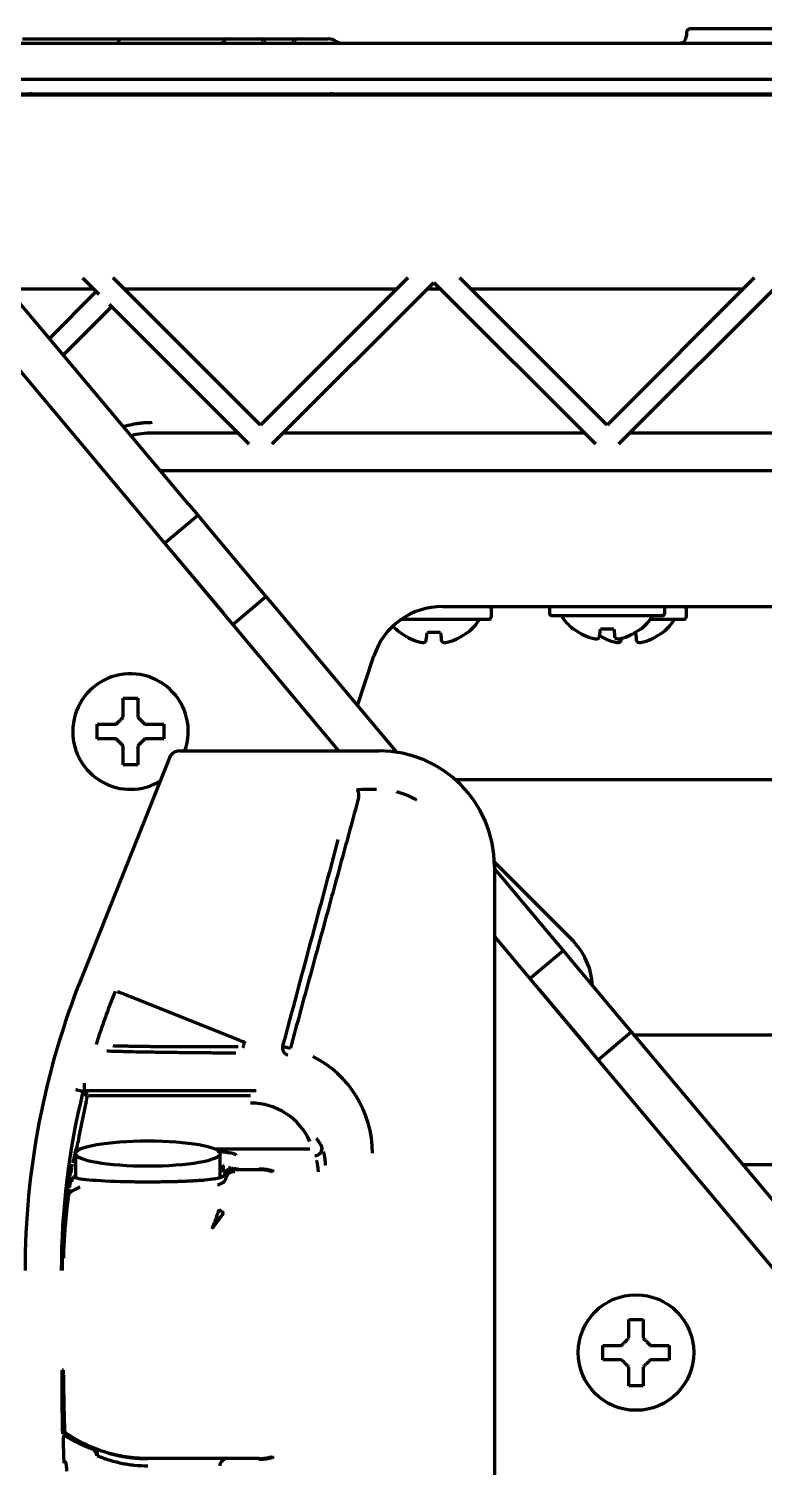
# Model space of a CAD drawing. Header units: inches. Extents: x -2983 to 7024, y 422 to 5529.
# Drawn here: x 2783.7 to 2834.7, y 5354.9 to 5454.5 of the extents above; entities that cross this region are included whole.
import ezdxf

# ---------------------------------------------------------------- set-up
doc = ezdxf.new("R2010")
doc.units = ezdxf.units.IN

msp = doc.modelspace()

# ---------------------------------------------------------------- linework, layer by layer
at = {"linetype": 'Continuous', "lineweight": 70}
for p, q in [((2829.284, 5454.239), (2829.284, 5453.989)), ((2844.034, 5454.489), (2829.534, 5454.489)), ((2752.034, 5453.489), (2871.534, 5453.489)), ((2783.309, 5453.789), (2790.061, 5453.789)), ((2790.061, 5453.789), (2793.752, 5453.789)), ((2793.752, 5453.789), (2794.944, 5453.789)), ((2794.944, 5453.789), (2797.483, 5453.789)), ((2797.483, 5453.789), (2799.767, 5453.789)), ((2799.767, 5453.789), (2802.342, 5453.789)), ((2802.342, 5453.789), (2804.481, 5453.789)), ((2774.247, 5450.989), (2894.784, 5450.989)), ((2775.57, 5449.989), (2894.784, 5449.989)), ((2775.6, 5449.914), (2891.709, 5449.914)), ((2811.784, 5449.914), (2811.784, 5449.989)), ((2794.795, 5421.572), (2780.011, 5439.191)), ((2805.213, 5404.488), (2776.443, 5438.775)), ((2787.471, 5437.242), (2788.593, 5436.12)), ((2799.784, 5427.05), (2789.592, 5437.242)), ((2809.976, 5437.242), (2799.784, 5427.05)), ((2823.784, 5427.05), (2813.592, 5437.242)), ((2833.976, 5437.242), (2823.784, 5427.05)), ((2782.275, 5436.492), (2788.221, 5436.492)), ((2788.416, 5436.297), (2785.166, 5433.047)), ((2790.342, 5436.492), (2809.226, 5436.492)), ((2800.595, 5425.739), (2811.784, 5436.928)), ((2811.347, 5436.492), (2812.221, 5436.492)), ((2811.784, 5436.928), (2822.973, 5425.739)), ((2814.342, 5436.492), (2833.226, 5436.492)), ((2824.595, 5425.739), (2835.784, 5436.928)), ((2786.134, 5431.894), (2789.476, 5435.236)), ((2789.3, 5435.413), (2798.973, 5425.739)), ((2798.223, 5426.489), (2792.284, 5426.489)), ((2822.223, 5426.489), (2801.345, 5426.489)), ((2846.223, 5426.489), (2825.345, 5426.489)), ((2873.679, 5423.884), (2792.888, 5423.884)), ((2794.795, 5421.572), (2795.437, 5420.806)), ((2793.139, 5418.878), (2795.437, 5420.806)), ((2795.437, 5420.806), (2796.08, 5420.04)), ((2796.08, 5420.04), (2799.518, 5415.943)), ((2793.782, 5418.112), (2797.22, 5414.014)), ((2799.518, 5415.943), (2800.161, 5415.177)), ((2797.863, 5413.248), (2800.161, 5415.177)), ((2800.161, 5415.177), (2800.804, 5414.411)), ((2800.804, 5414.411), (2809.206, 5404.397)), ((2812.385, 5414.489), (2860.184, 5414.489)), ((2819.784, 5414.489), (2819.784, 5414.089)), ((2827.784, 5414.089), (2827.784, 5414.489)), ((2811.784, 5413.589), (2809.523, 5413.589)), ((2815.634, 5413.589), (2811.784, 5413.589)), ((2815.784, 5413.839), (2815.784, 5414.239)), ((2823.784, 5413.839), (2819.934, 5413.839)), ((2827.634, 5413.839), (2823.784, 5413.839)), ((2829.134, 5413.589), (2826.772, 5413.589)), ((2829.284, 5413.839), (2829.284, 5414.239)), ((2809.411, 5412.698), (2809.458, 5412.697)), ((2814.11, 5412.697), (2814.157, 5412.698)), ((2821.411, 5412.948), (2821.458, 5412.947)), ((2826.11, 5412.947), (2826.157, 5412.948)), ((2827.61, 5412.697), (2827.657, 5412.698)), ((2806.492, 5407.632), (2807.643, 5411.074)), ((2788.484, 5405.829), (2788.484, 5406.329)), ((2793.084, 5406.329), (2793.084, 5405.829)), ((2788.484, 5405.329), (2788.484, 5405.829)), ((2793.084, 5405.829), (2793.084, 5405.329)), ((2794.184, 5404.489), (2807.995, 5404.489)), ((2793.488, 5404.017), (2787.382, 5388.753)), ((2867.803, 5402.489), (2813.286, 5402.489)), ((2821.32, 5391.454), (2815.978, 5396.795)), ((2815.984, 5396.5), (2815.984, 5324.489)), ((2815.984, 5396.32), (2820.087, 5391.429)), ((2835.582, 5368.296), (2815.983, 5391.653)), ((2820.087, 5391.429), (2820.73, 5390.663)), ((2818.432, 5388.735), (2820.73, 5390.663)), ((2820.73, 5390.663), (2821.373, 5389.897)), ((2821.373, 5389.897), (2824.811, 5385.8)), ((2798.363, 5384.429), (2790.806, 5387.452)), ((2819.075, 5387.969), (2822.513, 5383.872)), ((2824.811, 5385.8), (2825.453, 5385.034)), ((2823.155, 5383.106), (2825.453, 5385.034)), ((2825.453, 5385.034), (2826.096, 5384.268)), ((2825.617, 5384.839), (2852.029, 5384.839)), ((2826.096, 5384.268), (2840.88, 5366.649)), ((2787.585, 5380.981), (2799.476, 5380.981)), ((2799.101, 5380.605), (2787.884, 5380.605)), ((2787.797, 5380.105), (2787.699, 5380.128)), ((2787.254, 5377.437), (2787.156, 5377.454)), ((2786.984, 5376.607), (2786.984, 5374.942)), ((2787.179, 5376.938), (2787.349, 5376.938)), ((2796.62, 5376.938), (2803.211, 5376.938)), ((2796.984, 5374.942), (2796.984, 5376.607)), ((2797.782, 5375.489), (2797.831, 5375.489)), ((2799.665, 5375.489), (2797.882, 5375.489)), ((2799.665, 5375.533), (2799.665, 5375.489)), ((2833.175, 5375.839), (2843.541, 5375.839)), ((2786.498, 5374.505), (2786.597, 5374.412)), ((2786.712, 5374.744), (2786.87, 5374.997)), ((2786.89, 5375.029), (2786.984, 5375.083)), ((2797.079, 5375.017), (2797.071, 5375.028)), ((2823.484, 5362.829), (2823.484, 5363.329)), ((2823.484, 5362.329), (2823.484, 5362.829)), ((2828.084, 5363.329), (2828.084, 5362.829)), ((2828.084, 5362.829), (2828.084, 5362.329)), ((2786.152, 5361.618), (2786.052, 5361.618)), ((2786.278, 5357.277), (2786.263, 5357.287)), ((2786.288, 5357.27), (2786.278, 5357.277)), ((2799.665, 5355.489), (2791.984, 5355.489)), ((2791.984, 5355.489), (2791.984, 5355.489))]:
    msp.add_line(p, q, dxfattribs=at)
msp.add_circle((2825.784, 5362.829), 4, dxfattribs=at)
for centre, radius, start, end in [((2829.534, 5454.239), 0.25, 90, 180), ((2797.025, 5453.739), 0.25, 270, 336.42182), ((2797.483, 5453.539), 0.25, 90, 156.42182), ((2799.767, 5453.539), 0.25, 23.57818, 90), ((2800.225, 5453.739), 0.25, 203.57818, 270), ((2801.884, 5453.739), 0.25, 270, 336.42182), ((2802.342, 5453.539), 0.25, 90, 156.42182), ((2828.784, 5453.989), 0.5, 270, 0), ((2783.796, 5447.989), 2, 73.61046, 90), ((2804.772, 5447.989), 2, 90, 106.38954), ((2792.284, 5420.489), 6, 90, 104.11734), ((2812.385, 5409.489), 5, 90, 161.51588), ((2815.501, 5414.239), 0.283, 0, 61.92751), ((2829.001, 5414.239), 0.283, 0, 61.92751), ((2811.784, 5415.589), 3.74, 309.37906, 327.67589), ((2815.501, 5413.839), 0.283, 298.07249, 0), ((2820.067, 5414.089), 0.283, 180, 241.92751), ((2823.784, 5415.839), 3.74, 212.32411, 230.6111), ((2823.784, 5415.839), 3.74, 309.37906, 327.67589), ((2827.501, 5414.089), 0.283, 298.07249, 0), ((2825.284, 5415.589), 3.74, 309.37906, 327.67589), ((2829.001, 5413.839), 0.283, 298.07249, 0), ((2811.784, 5415.589), 3.74, 221.019, 230.6111), ((2790.784, 5405.829), 4, 340.425, 180), ((2790.784, 5405.829), 4, 180, 300.9375), ((2817.784, 5387.918), 5, 3.54164, 45), ((2837.984, 5368.512), 54.5, 158.19859, 180), ((2837.984, 5368.512), 51.991, 158.19859, 162.49778), ((2800.038, 5376.636), 7.499, 359.99723, 63.35805), ((2837.984, 5368.512), 51.991, 166.20351, 180), ((2837.984, 5368.512), 51.609, 166.99303, 170.02214), ((2799.101, 5375.607), 4.498, 24.00591, 90.00913), ((2791.984, 5365.489), 10, 122.76123, 122.92418), ((2837.984, 5368.512), 51.932, 179.04991, 180)]:
    msp.add_arc(centre, radius, start, end, dxfattribs=at)
for centre, major_axis, ratio, start_param, end_param in [((2789.886, 5453.739), (0, -0.25), 0.380989, 0, 1.159279), ((2790.061, 5453.539), (0, -0.25), 0.380989, 3.141593, 4.300872), ((2804.481, 5453.539), (0.544, 0), 0.459854, 0.411517, 1.570796), ((2805.478, 5453.739), (0.544, 0), 0.459854, 3.553109, 4.712389), ((2811.779, 5415.61), (3.624, 0.873), 0.997235, 3.804658, 4.177379), ((2811.487, 5415.61), (0.269, 3.718), 0.017407, 3.440796, 3.813517), ((2812.081, 5415.61), (0.269, -3.718), 0.017407, 5.611261, 5.983982), ((2811.789, 5415.61), (3.624, -0.873), 0.997235, 5.247399, 5.62012), ((2823.779, 5415.86), (3.624, 0.873), 0.997235, 3.804658, 4.177379), ((2823.526, 5415.897), (0.806, 3.6), 0.902278, 3.129444, 3.24631), ((2823.23, 5415.897), (0.383, 3.669), 0.420739, 3.280106, 3.396972), ((2823.487, 5415.86), (0.269, 3.718), 0.017407, 3.440796, 3.813517), ((2825.279, 5415.61), (3.624, 0.873), 0.997235, 3.907191, 4.177379), ((2824.081, 5415.86), (0.269, -3.718), 0.017407, 5.611261, 5.983982), ((2824.338, 5415.897), (0.383, -3.669), 0.420739, 6.027806, 6.144672), ((2824.043, 5415.897), (0.806, -3.6), 0.902278, 6.178468, 6.295334), ((2824.987, 5415.61), (0.269, 3.718), 0.017407, 3.440796, 3.604519), ((2823.789, 5415.86), (3.624, -0.873), 0.997235, 5.247399, 5.62012), ((2825.581, 5415.61), (0.269, -3.718), 0.017407, 5.611261, 5.983982), ((2825.289, 5415.61), (3.624, -0.873), 0.997235, 5.247399, 5.62012), ((2811.526, 5415.647), (0.806, 3.6), 0.902278, 3.129444, 3.24631), ((2811.23, 5415.647), (0.383, 3.669), 0.420739, 3.280106, 3.396972), ((2812.338, 5415.647), (0.383, -3.669), 0.420739, 6.027806, 6.144672), ((2812.043, 5415.647), (0.806, -3.6), 0.902278, 6.178468, 6.295334), ((2825.026, 5415.647), (0.806, 3.6), 0.902278, 3.129444, 3.24631), ((2824.73, 5415.647), (0.383, 3.669), 0.420739, 3.280106, 3.396972), ((2825.838, 5415.647), (0.383, -3.669), 0.420739, 6.027806, 6.144672), ((2825.543, 5415.647), (0.806, -3.6), 0.902278, 6.178468, 6.295334), ((2794.184, 5403.738), (0.031, 0.75), 0.998627, 0.041201, 1.231116), ((2807.973, 5396.478), (5.672, 5.672), 0.997265, 5.499157, 7.067214), ((2815.009, 5366.173), (264.803, 988.257), 0.017452, 1.542914, 1.557376), ((2790.383, 5387.621), (-0.464, 0.186), 0.00001, 3.564808, 6.265734), ((2798.2, 5384.494), (0.483, -0.129), 0.044565, 5.067822, 6.265715), ((2801.799, 5383.927), (0.301, -0.399), 0.999598, 3.804727, 5.400099), ((2801.799, 5383.927), (0.483, -0.13), 0.013523, 3.159048, 4.825514), ((2803.545, 5376.961), (-0.427, -0.259), 0.996672, 1.026891, 2.873747), ((2797.759, 5375.063), (0.488, 0.11), 0.980935, 1.683565, 2.914946), ((2797.782, 5374.988), (0, 0.501), 0.999097, 0.000003, 1.473687), ((2797.882, 5374.988), (0, 0.501), 0.999028, 0, 1.471684), ((2798.268, 5375.989), (0, -0.5), 0.000006, 5.863051, 6.283192), ((2792.015, 5375.012), (-5.131, 0), 0.069756, 0.043327, 0.108267), ((2791.984, 5375.012), (5.1, 0), 0.069927, 3.25023, 4.486596), ((2791.984, 5375.012), (5.1, 0), 0.069927, 5.586769, 6.174554), ((2796.81, 5375.087), (0.427, -0.451), 0.999829, 5.524595, 6.891653), ((2791.953, 5375.012), (-5.131, 0), 0.069756, 3.033332, 3.100369), ((2797.907, 5374.86), (0.5, -0.014), 0.966696, 1.404138, 2.958996), ((2786.543, 5374.107), (-0.0989, 0.0148), 0.918409, 0.044134, 1.971535), ((2786.159, 5369.371), (-0.1, 0.0017), 0.000004, 4.712397, 6.26578), ((2786.238, 5357.006), (-0.1, -0.0021), 0.764151, 4.696588, 6.256133), ((2788.215, 5355.689), (-0.179, -0.467), 0.50471, 3.141589, 3.792713), ((2788.215, 5355.689), (-0.179, 0.467), 0.504709, 4.520689, 5.632076), ((2788.215, 5355.689), (0.179, 0.467), 0.504708, 4.904106, 6.283182), ((2797.314, 5354.989), (0.226, 0.446), 0.711761, 0.619546, 1.917516)]:
    msp.add_ellipse(centre, major_axis=major_axis, ratio=ratio, start_param=start_param, end_param=end_param, dxfattribs=at)
msp.add_ellipse((2791.984, 5376.607), major_axis=(5, 0), ratio=0.176327, dxfattribs=at)
for points, degree, knots in [([(2790.301, 5426.952), (2790.408, 5426.983), (2790.516, 5427.013), (2790.803, 5427.083), (2790.984, 5427.12), (2791.213, 5427.157), (2791.259, 5427.164), (2791.352, 5427.177), (2791.398, 5427.183), (2791.537, 5427.2), (2791.63, 5427.209), (2791.91, 5427.232), (2792.097, 5427.239), (2792.284, 5427.239)], 3, [0, 0, 0, 0, 0.169694, 0.169694, 0.446463, 0.446463, 0.515655, 0.515655, 0.584847, 0.584847, 0.723231, 0.723231, 1, 1, 1, 1]), ([(2811.317, 5412.697), (2811.355, 5412.697), (2811.394, 5412.698), (2811.471, 5412.698), (2811.51, 5412.698), (2811.588, 5412.698), (2811.627, 5412.698), (2811.706, 5412.698), (2811.745, 5412.698), (2811.863, 5412.698), (2811.941, 5412.698), (2812.058, 5412.698), (2812.097, 5412.698), (2812.174, 5412.698), (2812.213, 5412.697), (2812.251, 5412.697)], 3, [0, 0, 0, 0, 0.125, 0.125, 0.25, 0.25, 0.375, 0.375, 0.5, 0.5, 0.75, 0.75, 0.875, 0.875, 1, 1, 1, 1]), ([(2823.317, 5412.947), (2823.355, 5412.947), (2823.394, 5412.948), (2823.471, 5412.948), (2823.51, 5412.948), (2823.588, 5412.948), (2823.627, 5412.948), (2823.706, 5412.948), (2823.745, 5412.948), (2823.863, 5412.948), (2823.941, 5412.948), (2824.058, 5412.948), (2824.097, 5412.948), (2824.174, 5412.948), (2824.213, 5412.947), (2824.251, 5412.947)], 3, [0, 0, 0, 0, 0.125, 0.125, 0.25, 0.25, 0.375, 0.375, 0.5, 0.5, 0.75, 0.75, 0.875, 0.875, 1, 1, 1, 1]), ([(2791.284, 5408.129), (2791.284, 5407.927), (2791.284, 5407.717), (2791.284, 5407.392), (2791.284, 5407.282), (2791.284, 5407.058), (2791.284, 5406.945), (2791.284, 5406.829)], 3, [0, 0, 0, 0, 0.5, 0.5, 0.75, 0.75, 1, 1, 1, 1]), ([(2788.484, 5406.329), (2788.687, 5406.329), (2788.897, 5406.329), (2789.222, 5406.329), (2789.332, 5406.329), (2789.555, 5406.329), (2789.669, 5406.329), (2789.784, 5406.329)], 3, [0, 0, 0, 0, 0.5, 0.5, 0.75, 0.75, 1, 1, 1, 1]), ([(2793.084, 5405.329), (2792.881, 5405.329), (2792.671, 5405.329), (2792.346, 5405.329), (2792.236, 5405.329), (2792.013, 5405.329), (2791.899, 5405.329), (2791.784, 5405.329)], 3, [0, 0, 0, 0, 0.5, 0.5, 0.75, 0.75, 1, 1, 1, 1]), ([(2790.284, 5403.529), (2790.284, 5403.732), (2790.284, 5403.942), (2790.284, 5404.267), (2790.284, 5404.377), (2790.284, 5404.601), (2790.284, 5404.714), (2790.284, 5404.829)], 3, [0, 0, 0, 0, 0.5, 0.5, 0.75, 0.75, 1, 1, 1, 1]), ([(2810.578, 5401.09), (2810.567, 5401.097), (2810.546, 5401.109), (2810.514, 5401.127), (2810.481, 5401.145), (2810.449, 5401.163), (2810.416, 5401.18), (2810.383, 5401.197), (2810.35, 5401.214), (2810.317, 5401.231), (2810.284, 5401.248), (2810.251, 5401.265), (2810.217, 5401.281), (2810.183, 5401.297), (2810.149, 5401.313), (2810.115, 5401.329), (2810.081, 5401.344), (2810.047, 5401.359), (2810.012, 5401.374), (2809.978, 5401.389), (2809.943, 5401.403), (2809.908, 5401.418), (2809.873, 5401.432), (2809.838, 5401.446), (2809.802, 5401.459), (2809.767, 5401.473), (2809.731, 5401.486), (2809.695, 5401.499), (2809.659, 5401.511), (2809.623, 5401.524), (2809.587, 5401.536), (2809.551, 5401.548), (2809.515, 5401.56), (2809.478, 5401.571), (2809.441, 5401.582), (2809.405, 5401.593), (2809.368, 5401.604), (2809.331, 5401.615), (2809.294, 5401.625), (2809.256, 5401.635), (2809.231, 5401.641), (2809.219, 5401.645), (2809.219, 5401.645)], 3, [0, 0, 0, 0, 0.024984, 0.050005, 0.075063, 0.100157, 0.125287, 0.150454, 0.175656, 0.200893, 0.226166, 0.251473, 0.276815, 0.302192, 0.327602, 0.353046, 0.378524, 0.404035, 0.429579, 0.455156, 0.480765, 0.506407, 0.53208, 0.557785, 0.583522, 0.60929, 0.63509, 0.660921, 0.686785, 0.712681, 0.738609, 0.76457, 0.790563, 0.816588, 0.842646, 0.868736, 0.894859, 0.921015, 0.947204, 0.973425, 0.99968, 1, 1, 1, 1]), ([(2789.895, 5387.747), (2789.899, 5387.757), (2789.903, 5387.767), (2789.911, 5387.787), (2789.915, 5387.797), (2789.919, 5387.807)], 3, [0, 0, 0, 0, 0.502213, 0.502213, 1, 1, 1, 1]), ([(2790.783, 5387.393), (2790.787, 5387.403), (2790.791, 5387.413), (2790.799, 5387.432), (2790.803, 5387.442), (2790.806, 5387.452)], 3, [0, 0, 0, 0, 0.502213, 0.502213, 1, 1, 1, 1]), ([(2798.084, 5383.558), (2797.597, 5383.561), (2797.122, 5383.564), (2796.195, 5383.572), (2795.743, 5383.576), (2794.862, 5383.584), (2794.434, 5383.589), (2793.913, 5383.596), (2793.758, 5383.598), (2793.605, 5383.6), (2793.503, 5383.601), (2793.452, 5383.602), (2793.2, 5383.605), (2793.003, 5383.608), (2792.427, 5383.617), (2792.062, 5383.623), (2791.37, 5383.636), (2791.043, 5383.643), (2790.582, 5383.654), (2790.433, 5383.657), (2790.217, 5383.663), (2790.147, 5383.665), (2790.043, 5383.668), (2790.008, 5383.668), (2789.94, 5383.67), (2789.907, 5383.671), (2789.608, 5383.68), (2789.366, 5383.688), (2789.148, 5383.696)], 3, [0, 0, 0, 0, 0.125, 0.125, 0.25, 0.25, 0.375, 0.375, 0.40625, 0.421875, 0.421875, 0.4375, 0.4375, 0.5, 0.5, 0.625, 0.625, 0.75, 0.75, 0.8125, 0.8125, 0.84375, 0.84375, 0.859375, 0.859375, 0.875, 0.875, 1, 1, 1, 1]), ([(2798.245, 5383.995), (2797.774, 5383.993), (2797.314, 5383.992), (2796.416, 5383.991), (2795.978, 5383.99), (2795.125, 5383.991), (2794.709, 5383.992), (2794.205, 5383.994), (2794.054, 5383.995), (2793.906, 5383.996), (2793.807, 5383.996), (2793.758, 5383.997), (2793.513, 5383.998), (2793.322, 5383.999), (2792.764, 5384.003), (2792.41, 5384.007), (2791.738, 5384.014), (2791.421, 5384.018), (2790.974, 5384.025), (2790.83, 5384.028), (2790.62, 5384.032), (2790.552, 5384.033), (2790.417, 5384.036), (2790.351, 5384.037), (2790.222, 5384.04), (2790.159, 5384.041), (2790.036, 5384.044), (2789.976, 5384.046), (2789.799, 5384.05), (2789.688, 5384.054), (2789.582, 5384.057)], 3, [0, 0, 0, 0, 0.125, 0.125, 0.25, 0.25, 0.375, 0.375, 0.40625, 0.421875, 0.421875, 0.4375, 0.4375, 0.5, 0.5, 0.625, 0.625, 0.75, 0.75, 0.8125, 0.8125, 0.84375, 0.84375, 0.875, 0.875, 0.90625, 0.90625, 0.9375, 0.9375, 1, 1, 1, 1]), ([(2798.683, 5384.365), (2798.664, 5384.292), (2798.644, 5384.219), (2798.605, 5384.074), (2798.586, 5384.001), (2798.566, 5383.928)], 3, [0, 0, 0, 0, 0.501162, 0.501162, 1, 1, 1, 1]), ([(2787.574, 5381.48), (2787.575, 5381.472), (2787.575, 5381.464), (2787.575, 5381.448), (2787.575, 5381.44), (2787.575, 5381.416), (2787.575, 5381.4), (2787.576, 5381.353), (2787.576, 5381.322), (2787.577, 5381.276), (2787.577, 5381.262), (2787.578, 5381.233), (2787.578, 5381.205), (2787.579, 5381.179), (2787.579, 5381.154), (2787.579, 5381.142), (2787.58, 5381.107), (2787.58, 5381.086), (2787.581, 5381.059), (2787.581, 5381.051), (2787.581, 5381.035), (2787.581, 5381.028), (2787.582, 5381.008), (2787.582, 5380.999), (2787.582, 5380.988), (2787.583, 5380.986), (2787.583, 5380.982), (2787.583, 5380.981), (2787.583, 5380.981)], 3, [0, 0, 0, 0, 0.03125, 0.03125, 0.0625, 0.0625, 0.125, 0.125, 0.25, 0.25, 0.3125, 0.3125, 0.375, 0.4375, 0.4375, 0.5, 0.5, 0.625, 0.625, 0.6875, 0.6875, 0.75, 0.75, 0.875, 0.875, 0.9375, 0.9375, 1, 1, 1, 1]), ([(2787.009, 5381.039), (2787.017, 5381.037), (2787.025, 5381.035), (2787.041, 5381.031), (2787.048, 5381.029), (2787.072, 5381.023), (2787.087, 5381.019), (2787.133, 5381.007), (2787.163, 5380.999), (2787.222, 5380.983), (2787.249, 5380.976), (2787.288, 5380.966), (2787.301, 5380.963), (2787.325, 5380.956), (2787.337, 5380.953), (2787.371, 5380.944), (2787.39, 5380.939), (2787.417, 5380.931), (2787.425, 5380.929), (2787.44, 5380.925), (2787.447, 5380.923), (2787.466, 5380.918), (2787.475, 5380.915), (2787.485, 5380.913), (2787.488, 5380.912), (2787.491, 5380.911), (2787.492, 5380.911), (2787.493, 5380.911)], 3, [0, 0, 0, 0, 0.03125, 0.03125, 0.0625, 0.0625, 0.125, 0.125, 0.25, 0.25, 0.375, 0.375, 0.4375, 0.4375, 0.5, 0.5, 0.625, 0.625, 0.6875, 0.6875, 0.75, 0.75, 0.875, 0.875, 0.9375, 0.9375, 1, 1, 1, 1]), ([(2787.788, 5380.536), (2787.763, 5380.567), (2787.739, 5380.597), (2787.689, 5380.658), (2787.664, 5380.689), (2787.615, 5380.751), (2787.59, 5380.783), (2787.541, 5380.846), (2787.517, 5380.878), (2787.493, 5380.911)], 3, [0, 0, 0, 0, 0.25, 0.25, 0.5, 0.5, 0.75, 0.75, 1, 1, 1, 1]), ([(2787.699, 5380.128), (2787.703, 5380.145), (2787.711, 5380.18), (2787.723, 5380.232), (2787.735, 5380.285), (2787.748, 5380.339), (2787.76, 5380.393), (2787.771, 5380.445), (2787.78, 5380.489), (2787.786, 5380.52), (2787.787, 5380.528), (2787.786, 5380.528), (2787.786, 5380.528)], 3, [0, 0, 0, 0, 0.111105, 0.222209, 0.333314, 0.444418, 0.555523, 0.666628, 0.777732, 0.888837, 0.999941, 1, 1, 1, 1]), ([(2787.08, 5377.054), (2787.08, 5377.054), (2787.08, 5377.054), (2787.081, 5377.056), (2787.082, 5377.061), (2787.086, 5377.077), (2787.092, 5377.104), (2787.099, 5377.143), (2787.11, 5377.198), (2787.123, 5377.27), (2787.139, 5377.358), (2787.15, 5377.421), (2787.156, 5377.454)], 3, [0, 0, 0, 0, 0.000048, 0.000048, 0.125042, 0.250036, 0.37503, 0.500024, 0.625018, 0.750012, 0.875006, 1, 1, 1, 1]), ([(2786.806, 5375.963), (2786.808, 5375.967), (2786.81, 5375.977), (2786.816, 5375.999), (2786.823, 5376.029), (2786.832, 5376.07), (2786.843, 5376.121), (2786.855, 5376.181), (2786.869, 5376.252), (2786.885, 5376.331), (2786.902, 5376.418), (2786.922, 5376.512), (2786.942, 5376.61), (2786.962, 5376.702), (2786.979, 5376.777), (2786.992, 5376.83), (2787.002, 5376.865), (2787.007, 5376.879), (2787.009, 5376.883), (2787.009, 5376.883), (2787.009, 5376.883)], 3, [0, 0, 0, 0, 0.062495, 0.12499, 0.187484, 0.249979, 0.312474, 0.374969, 0.437464, 0.499959, 0.562453, 0.624948, 0.687443, 0.749938, 0.812433, 0.874927, 0.937422, 0.999917, 0.999917, 1, 1, 1, 1]), ([(2787.008, 5376.878), (2787.014, 5376.893), (2787.02, 5376.908), (2787.032, 5376.937), (2787.038, 5376.952), (2787.05, 5376.981), (2787.056, 5376.995), (2787.068, 5377.023), (2787.074, 5377.037), (2787.08, 5377.05)], 3, [0, 0, 0, 0, 0.25, 0.25, 0.5, 0.5, 0.75, 0.75, 1, 1, 1, 1]), ([(2796.795, 5376.773), (2796.88, 5376.766), (2797.299, 5376.724), (2797.782, 5376.65), (2798.053, 5376.571), (2798.078, 5376.53)], 2, [0, 0, 0, 0.073395, 0.382263, 0.691132, 1, 1, 1]), ([(2804.294, 5375.799), (2804.293, 5375.807), (2804.293, 5375.822), (2804.292, 5375.844), (2804.291, 5375.866), (2804.29, 5375.887), (2804.289, 5375.908), (2804.288, 5375.929), (2804.286, 5375.95), (2804.285, 5375.97), (2804.283, 5375.99), (2804.282, 5376.01), (2804.28, 5376.03), (2804.279, 5376.049), (2804.277, 5376.068), (2804.275, 5376.086), (2804.273, 5376.105), (2804.271, 5376.123), (2804.269, 5376.141), (2804.267, 5376.159), (2804.265, 5376.176), (2804.263, 5376.193), (2804.261, 5376.21), (2804.259, 5376.227), (2804.257, 5376.243), (2804.254, 5376.259), (2804.252, 5376.275), (2804.25, 5376.291), (2804.248, 5376.306), (2804.245, 5376.321), (2804.243, 5376.336), (2804.241, 5376.351), (2804.238, 5376.366), (2804.236, 5376.38), (2804.233, 5376.394), (2804.231, 5376.408), (2804.228, 5376.421), (2804.226, 5376.435), (2804.224, 5376.448), (2804.221, 5376.461), (2804.219, 5376.474), (2804.216, 5376.486), (2804.214, 5376.499), (2804.211, 5376.511), (2804.209, 5376.523), (2804.206, 5376.535), (2804.204, 5376.546), (2804.201, 5376.558), (2804.199, 5376.569), (2804.196, 5376.58), (2804.194, 5376.591), (2804.191, 5376.601), (2804.189, 5376.612), (2804.187, 5376.622), (2804.184, 5376.632), (2804.182, 5376.642), (2804.179, 5376.652), (2804.177, 5376.662), (2804.175, 5376.671), (2804.17, 5376.688), (2804.166, 5376.705), (2804.163, 5376.717), (2804.162, 5376.719)], 3, [0, 0, 0, 0, 0.01933, 0.03855, 0.05766, 0.076661, 0.095553, 0.114335, 0.133008, 0.151571, 0.170025, 0.18837, 0.206606, 0.224733, 0.242752, 0.260662, 0.278463, 0.296157, 0.313742, 0.331219, 0.348588, 0.365849, 0.383002, 0.400048, 0.416986, 0.433816, 0.450539, 0.467155, 0.483663, 0.500064, 0.516357, 0.532544, 0.548623, 0.564596, 0.580461, 0.59622, 0.611872, 0.627417, 0.642856, 0.658188, 0.673414, 0.688533, 0.703545, 0.718452, 0.733252, 0.747946, 0.762534, 0.777015, 0.791391, 0.80566, 0.819824, 0.833882, 0.847833, 0.861679, 0.875419, 0.889054, 0.902582, 0.916005, 0.929322, 0.942534, 0.990751, 1, 1, 1, 1]), ([(2786.559, 5374.782), (2786.579, 5374.906), (2786.618, 5375.142), (2786.677, 5375.452), (2786.731, 5375.705), (2786.762, 5375.825), (2786.775, 5375.867)], 3, [0, 0, 0, 0, 0.249997, 0.499998, 0.749999, 1, 1, 1, 1]), ([(2786.657, 5375.26), (2786.659, 5375.273), (2786.661, 5375.285), (2786.673, 5375.35), (2786.682, 5375.398), (2786.7, 5375.484), (2786.707, 5375.522), (2786.715, 5375.558)], 3, [0, 0, 0, 0, 0.108625, 0.108625, 0.574825, 0.574825, 1, 1, 1, 1]), ([(2797.196, 5375.762), (2797.199, 5375.747), (2797.2, 5375.726), (2797.2, 5375.675), (2797.199, 5375.645), (2797.197, 5375.591), (2797.196, 5375.572), (2797.196, 5375.531), (2797.195, 5375.509), (2797.195, 5375.463), (2797.196, 5375.439), (2797.197, 5375.401), (2797.198, 5375.382), (2797.2, 5375.362), (2797.201, 5375.349), (2797.201, 5375.342), (2797.202, 5375.336)], 3, [0, 0, 0, 0, 0.25, 0.25, 0.5, 0.5, 0.625, 0.625, 0.75, 0.75, 0.875, 0.875, 0.9375, 0.96875, 0.96875, 1, 1, 1, 1]), ([(2798.268, 5375.533), (2798.235, 5375.533), (2798.201, 5375.534), (2798.136, 5375.537), (2798.105, 5375.539), (2798.045, 5375.544), (2798.017, 5375.547), (2797.963, 5375.553), (2797.937, 5375.556), (2797.889, 5375.563), (2797.867, 5375.567), (2797.824, 5375.575), (2797.804, 5375.579), (2797.746, 5375.591), (2797.711, 5375.599), (2797.649, 5375.615), (2797.621, 5375.624), (2797.587, 5375.634), (2797.58, 5375.636), (2797.573, 5375.639)], 3, [0, 0, 0, 0, 0.09463, 0.09463, 0.18926, 0.18926, 0.283889, 0.283889, 0.378519, 0.378519, 0.473149, 0.473149, 0.567779, 0.567779, 0.757038, 0.757038, 0.946298, 0.946298, 1, 1, 1, 1]), ([(2797.597, 5375.526), (2797.624, 5375.517), (2797.653, 5375.509), (2797.699, 5375.498), (2797.715, 5375.495), (2797.748, 5375.491), (2797.765, 5375.489), (2797.782, 5375.489)], 3, [0, 0, 0, 0, 0.5, 0.5, 0.75, 0.75, 1, 1, 1, 1]), ([(2800.706, 5375.369), (2800.706, 5375.369), (2800.669, 5375.384), (2800.595, 5375.41), (2800.481, 5375.444), (2800.362, 5375.471), (2800.248, 5375.492), (2800.14, 5375.506), (2800.05, 5375.516), (2799.981, 5375.521), (2799.933, 5375.525), (2799.902, 5375.526), (2799.868, 5375.528), (2799.832, 5375.53), (2799.794, 5375.531), (2799.753, 5375.532), (2799.71, 5375.532), (2799.68, 5375.533), (2799.665, 5375.533)], 3, [0, 0, 0, 0, 0.000059, 0.132051, 0.251205, 0.363862, 0.491337, 0.579126, 0.661179, 0.737452, 0.763103, 0.790798, 0.820541, 0.852335, 0.886181, 0.922079, 0.960023, 1, 1, 1, 1]), ([(2800.572, 5375.342), (2800.572, 5375.342), (2800.532, 5375.36), (2800.448, 5375.391), (2800.312, 5375.428), (2800.204, 5375.449), (2800.131, 5375.459), (2800.095, 5375.464), (2800.058, 5375.469), (2800.02, 5375.473), (2799.982, 5375.476), (2799.944, 5375.479), (2799.905, 5375.482), (2799.866, 5375.484), (2799.827, 5375.486), (2799.787, 5375.487), (2799.747, 5375.488), (2799.706, 5375.489), (2799.679, 5375.489), (2799.665, 5375.489)], 3, [0, 0, 0, 0, 0.000004, 0.17123, 0.332846, 0.488044, 0.52622, 0.564458, 0.6028, 0.641285, 0.679952, 0.718839, 0.757981, 0.797413, 0.837166, 0.877273, 0.917763, 0.958663, 1, 1, 1, 1]), ([(2803.794, 5375.351), (2803.793, 5375.365), (2803.792, 5375.394), (2803.79, 5375.436), (2803.787, 5375.478), (2803.783, 5375.521), (2803.779, 5375.564), (2803.775, 5375.607), (2803.77, 5375.65), (2803.764, 5375.692), (2803.758, 5375.735), (2803.752, 5375.779), (2803.743, 5375.827), (2803.734, 5375.879), (2803.723, 5375.934), (2803.71, 5375.991), (2803.696, 5376.049), (2803.684, 5376.095), (2803.677, 5376.12), (2803.675, 5376.127)], 3, [0, 0, 0, 0, 0.04305, 0.087212, 0.132486, 0.178874, 0.226377, 0.274994, 0.324728, 0.375578, 0.427546, 0.480632, 0.543095, 0.612699, 0.689444, 0.77333, 0.864358, 0.962528, 1, 1, 1, 1]), ([(2786.498, 5374.505), (2786.503, 5374.54), (2786.511, 5374.598), (2786.521, 5374.659), (2786.528, 5374.696), (2786.531, 5374.707), (2786.532, 5374.71), (2786.532, 5374.71), (2786.532, 5374.71)], 3, [0, 0, 0, 0, 0.249874, 0.499749, 0.749623, 0.999497, 0.999497, 1, 1, 1, 1]), ([(2786.532, 5374.707), (2786.536, 5374.719), (2786.541, 5374.732), (2786.55, 5374.757), (2786.554, 5374.769), (2786.559, 5374.781)], 3, [0, 0, 0, 0, 0.5, 0.5, 1, 1, 1, 1]), ([(2786.568, 5374.729), (2786.567, 5374.73), (2786.566, 5374.733), (2786.564, 5374.738), (2786.563, 5374.742), (2786.562, 5374.745), (2786.561, 5374.748), (2786.56, 5374.751), (2786.56, 5374.753), (2786.56, 5374.755), (2786.559, 5374.756), (2786.559, 5374.758), (2786.559, 5374.759), (2786.559, 5374.761), (2786.559, 5374.763), (2786.558, 5374.764), (2786.558, 5374.766), (2786.558, 5374.767), (2786.558, 5374.769), (2786.558, 5374.77), (2786.558, 5374.772), (2786.558, 5374.773), (2786.558, 5374.775), (2786.558, 5374.776), (2786.558, 5374.778), (2786.558, 5374.779), (2786.559, 5374.781), (2786.559, 5374.782), (2786.559, 5374.782)], 3, [0, 0, 0, 0, 0.087775, 0.167542, 0.239322, 0.303148, 0.359064, 0.407136, 0.447472, 0.480253, 0.505822, 0.538406, 0.5705, 0.602112, 0.633252, 0.663928, 0.694152, 0.723932, 0.753281, 0.782208, 0.810726, 0.838848, 0.866586, 0.893953, 0.920963, 0.947631, 0.973971, 1, 1, 1, 1]), ([(2786.568, 5374.728), (2786.569, 5374.725), (2786.571, 5374.723), (2786.573, 5374.719), (2786.574, 5374.717), (2786.578, 5374.713), (2786.58, 5374.711), (2786.584, 5374.707), (2786.586, 5374.705), (2786.589, 5374.703), (2786.591, 5374.702), (2786.596, 5374.699), (2786.599, 5374.697), (2786.604, 5374.695), (2786.607, 5374.694), (2786.614, 5374.693), (2786.619, 5374.692), (2786.628, 5374.692), (2786.631, 5374.692), (2786.643, 5374.694), (2786.649, 5374.696), (2786.661, 5374.701), (2786.667, 5374.704), (2786.672, 5374.707)], 3, [0, 0, 0, 0, 0.015625, 0.015625, 0.03125, 0.03125, 0.0625, 0.0625, 0.09375, 0.09375, 0.125, 0.125, 0.1875, 0.1875, 0.25, 0.25, 0.375, 0.375, 0.5, 0.5, 0.75, 0.75, 1, 1, 1, 1]), ([(2790.842, 5374.665), (2791.03, 5374.662), (2791.219, 5374.659), (2791.6, 5374.656), (2791.791, 5374.655), (2791.984, 5374.655)], 3, [0, 0, 0, 0, 0.5, 0.5, 1, 1, 1, 1]), ([(2791.984, 5374.655), (2792.172, 5374.655), (2792.357, 5374.656), (2792.726, 5374.659), (2792.908, 5374.661), (2793.269, 5374.667), (2793.448, 5374.67), (2793.67, 5374.675), (2793.714, 5374.677), (2793.801, 5374.679), (2793.932, 5374.682), (2794.059, 5374.686), (2794.311, 5374.694), (2794.474, 5374.701), (2794.789, 5374.714), (2794.942, 5374.721), (2795.128, 5374.731), (2795.164, 5374.733), (2795.237, 5374.738), (2795.344, 5374.744), (2795.448, 5374.75), (2795.649, 5374.764), (2795.776, 5374.774), (2795.897, 5374.784)], 3, [0, 0, 0, 0, 0.125, 0.125, 0.25, 0.25, 0.375, 0.375, 0.40625, 0.40625, 0.4375, 0.5, 0.5, 0.625, 0.625, 0.75, 0.75, 0.78125, 0.78125, 0.8125, 0.875, 0.875, 1, 1, 1, 1]), ([(2797.098, 5374.997), (2797.149, 5375.015), (2797.194, 5375.034), (2797.246, 5375.058), (2797.259, 5375.063)], 2, [0, 0, 0, 0.500233, 0.75035, 1, 1, 1]), ([(2786.159, 5369.371), (2786.163, 5369.484), (2786.177, 5369.876), (2786.207, 5370.517), (2786.255, 5371.257), (2786.307, 5371.9), (2786.358, 5372.444), (2786.406, 5372.89), (2786.448, 5373.242), (2786.483, 5373.507), (2786.51, 5373.692), (2786.53, 5373.81), (2786.542, 5373.869), (2786.547, 5373.882), (2786.549, 5373.883)], 3, [0, 0, 0, 0, 0.055778, 0.193635, 0.31794, 0.429921, 0.530786, 0.62174, 0.70352, 0.777177, 0.843619, 0.903584, 0.957821, 1, 1, 1, 1]), ([(2786.824, 5374.056), (2786.789, 5374.035), (2786.75, 5374.021), (2786.664, 5374.008), (2786.617, 5374.009), (2786.569, 5374.018)], 3, [0, 0, 0, 0, 0.5, 0.5, 1, 1, 1, 1]), ([(2786.574, 5373.899), (2786.573, 5373.899), (2786.572, 5373.901), (2786.571, 5373.912), (2786.57, 5373.92), (2786.569, 5373.951), (2786.569, 5373.981), (2786.569, 5374.018)], 3, [0, 0, 0, 0, 0.25, 0.25, 0.5, 0.5, 1, 1, 1, 1]), ([(2786.824, 5374.055), (2786.898, 5374.099), (2786.974, 5374.142), (2787.131, 5374.223), (2787.213, 5374.261), (2787.298, 5374.297)], 3, [0, 0, 0, 0, 0.5, 0.5, 1, 1, 1, 1]), ([(2797.231, 5372.489), (2797.215, 5372.468), (2797.183, 5372.426), (2797.135, 5372.364), (2797.089, 5372.304), (2797.044, 5372.245), (2797, 5372.188), (2796.958, 5372.132), (2796.916, 5372.078), (2796.876, 5372.025), (2796.838, 5371.974), (2796.8, 5371.925), (2796.764, 5371.877), (2796.729, 5371.83), (2796.696, 5371.785), (2796.663, 5371.742), (2796.632, 5371.7), (2796.603, 5371.66), (2796.574, 5371.621), (2796.547, 5371.584), (2796.522, 5371.548), (2796.497, 5371.514), (2796.474, 5371.482), (2796.453, 5371.451), (2796.439, 5371.43), (2796.432, 5371.42)], 3, [0, 0, 0, 0, 0.060363, 0.11919, 0.17648, 0.232235, 0.286453, 0.339136, 0.390282, 0.439894, 0.48797, 0.53451, 0.579516, 0.622988, 0.664925, 0.705328, 0.744197, 0.781533, 0.817336, 0.851607, 0.884346, 0.915554, 0.945232, 0.97338, 1, 1, 1, 1]), ([(2796.913, 5372.72), (2796.873, 5372.615), (2796.834, 5372.509), (2796.755, 5372.295), (2796.716, 5372.187), (2796.638, 5371.97), (2796.598, 5371.86), (2796.517, 5371.641), (2796.476, 5371.531), (2796.434, 5371.421)], 3, [0, 0, 0, 0, 0.25, 0.25, 0.5, 0.5, 0.75, 0.75, 1, 1, 1, 1]), ([(2797.233, 5372.489), (2797.209, 5372.51), (2797.184, 5372.531), (2797.132, 5372.573), (2797.105, 5372.593), (2797.05, 5372.633), (2797.023, 5372.652), (2796.967, 5372.688), (2796.94, 5372.704), (2796.913, 5372.72)], 3, [0, 0, 0, 0, 0.25, 0.25, 0.5, 0.5, 0.75, 0.75, 1, 1, 1, 1]), ([(2826.284, 5365.129), (2826.284, 5364.927), (2826.284, 5364.717), (2826.284, 5364.392), (2826.284, 5364.282), (2826.284, 5364.058), (2826.284, 5363.945), (2826.284, 5363.829)], 3, [0, 0, 0, 0, 0.5, 0.5, 0.75, 0.75, 1, 1, 1, 1]), ([(2823.484, 5363.329), (2823.687, 5363.329), (2823.897, 5363.329), (2824.222, 5363.329), (2824.332, 5363.329), (2824.555, 5363.329), (2824.669, 5363.329), (2824.784, 5363.329)], 3, [0, 0, 0, 0, 0.5, 0.5, 0.75, 0.75, 1, 1, 1, 1]), ([(2786.263, 5357.287), (2786.263, 5357.287), (2786.26, 5357.292), (2786.254, 5357.337), (2786.244, 5357.491), (2786.232, 5357.765), (2786.219, 5358.173), (2786.206, 5358.678), (2786.194, 5359.212), (2786.184, 5359.715), (2786.176, 5360.177), (2786.168, 5360.598), (2786.162, 5360.981), (2786.157, 5361.316), (2786.154, 5361.525), (2786.152, 5361.618)], 3, [0, 0, 0, 0, 0.013537, 0.087967, 0.171477, 0.265427, 0.371587, 0.484999, 0.587268, 0.677066, 0.757422, 0.829358, 0.894159, 0.952865, 1, 1, 1, 1]), ([(2825.284, 5360.529), (2825.284, 5360.732), (2825.284, 5360.942), (2825.284, 5361.267), (2825.284, 5361.377), (2825.284, 5361.601), (2825.284, 5361.714), (2825.284, 5361.829)], 3, [0, 0, 0, 0, 0.5, 0.5, 0.75, 0.75, 1, 1, 1, 1]), ([(2828.084, 5362.329), (2827.881, 5362.329), (2827.671, 5362.329), (2827.346, 5362.329), (2827.236, 5362.329), (2827.013, 5362.329), (2826.899, 5362.329), (2826.784, 5362.329)], 3, [0, 0, 0, 0, 0.5, 0.5, 0.75, 0.75, 1, 1, 1, 1]), ([(2786.263, 5357.287), (2786.249, 5357.297), (2786.231, 5357.304), (2786.195, 5357.306), (2786.176, 5357.302), (2786.144, 5357.285), (2786.13, 5357.272), (2786.111, 5357.241), (2786.106, 5357.223), (2786.106, 5357.205)], 3, [0, 0, 0, 0, 0.25, 0.25, 0.5, 0.5, 0.75, 0.75, 1, 1, 1, 1]), ([(2788.215, 5356.115), (2788.199, 5356.121), (2788.168, 5356.132), (2788.121, 5356.15), (2788.073, 5356.168), (2788.026, 5356.186), (2787.979, 5356.205), (2787.931, 5356.224), (2787.884, 5356.243), (2787.836, 5356.262), (2787.789, 5356.282), (2787.741, 5356.302), (2787.694, 5356.322), (2787.646, 5356.343), (2787.598, 5356.364), (2787.55, 5356.385), (2787.502, 5356.406), (2787.454, 5356.428), (2787.406, 5356.45), (2787.358, 5356.473), (2787.31, 5356.496), (2787.249, 5356.525), (2787.176, 5356.56), (2787.09, 5356.603), (2787.004, 5356.647), (2786.918, 5356.692), (2786.833, 5356.737), (2786.748, 5356.784), (2786.662, 5356.831), (2786.577, 5356.879), (2786.492, 5356.929), (2786.407, 5356.979), (2786.323, 5357.03), (2786.267, 5357.065), (2786.238, 5357.083)], 3, [0, 0, 0, 0, 0.022367, 0.04483, 0.067389, 0.090046, 0.112799, 0.13565, 0.158599, 0.181646, 0.204792, 0.228037, 0.251382, 0.274827, 0.298372, 0.322018, 0.345765, 0.369613, 0.393564, 0.417616, 0.441771, 0.466028, 0.509546, 0.553236, 0.5971, 0.64114, 0.685357, 0.729754, 0.774331, 0.819092, 0.864038, 0.90917, 0.95449, 1, 1, 1, 1]), ([(2791.984, 5355.489), (2791.477, 5355.489), (2790.969, 5355.528), (2789.966, 5355.682), (2789.47, 5355.797), (2788.502, 5356.101), (2788.029, 5356.29), (2787.118, 5356.738), (2786.68, 5356.997), (2786.263, 5357.287)], 3, [0, 0, 0, 0, 0.25, 0.25, 0.5, 0.5, 0.75, 0.75, 1, 1, 1, 1]), ([(2788.395, 5356.156), (2788.205, 5356.228), (2788.019, 5356.306), (2787.655, 5356.472), (2787.477, 5356.56), (2787.126, 5356.746), (2786.954, 5356.844), (2786.616, 5357.05), (2786.45, 5357.157), (2786.288, 5357.27)], 3, [0, 0, 0, 0, 0.25, 0.25, 0.5, 0.5, 0.75, 0.75, 1, 1, 1, 1]), ([(2788.481, 5355.689), (2788.732, 5355.585), (2788.997, 5355.488), (2789.411, 5355.359), (2789.552, 5355.319), (2789.839, 5355.245), (2789.985, 5355.21), (2790.429, 5355.118), (2790.734, 5355.07), (2791.354, 5355.006), (2791.669, 5354.989), (2791.984, 5354.989)], 3, [0, 0, 0, 0, 0.25, 0.25, 0.375, 0.375, 0.5, 0.5, 0.75, 0.75, 1, 1, 1, 1]), ([(2789.24, 5355.873), (2789.242, 5355.872), (2789.255, 5355.869), (2789.279, 5355.862), (2789.311, 5355.853), (2789.344, 5355.844), (2789.376, 5355.835), (2789.409, 5355.826), (2789.442, 5355.818), (2789.474, 5355.809), (2789.507, 5355.801), (2789.54, 5355.792), (2789.573, 5355.784), (2789.606, 5355.776), (2789.639, 5355.768), (2789.672, 5355.76), (2789.705, 5355.752), (2789.738, 5355.745), (2789.771, 5355.737), (2789.805, 5355.729), (2789.838, 5355.722), (2789.871, 5355.715), (2789.905, 5355.708), (2789.938, 5355.701), (2789.972, 5355.694), (2790.005, 5355.687), (2790.039, 5355.68), (2790.073, 5355.673), (2790.106, 5355.667), (2790.14, 5355.661), (2790.174, 5355.654), (2790.208, 5355.648), (2790.241, 5355.642), (2790.275, 5355.636), (2790.309, 5355.63), (2790.343, 5355.625), (2790.377, 5355.619), (2790.412, 5355.614), (2790.446, 5355.608), (2790.48, 5355.603), (2790.514, 5355.598), (2790.548, 5355.593), (2790.583, 5355.588), (2790.617, 5355.583), (2790.651, 5355.578), (2790.686, 5355.574), (2790.72, 5355.569), (2790.755, 5355.565), (2790.789, 5355.561), (2790.824, 5355.557), (2790.859, 5355.553), (2790.893, 5355.549), (2790.928, 5355.545), (2790.963, 5355.541), (2790.998, 5355.538), (2791.032, 5355.534), (2791.067, 5355.531), (2791.102, 5355.528), (2791.137, 5355.525), (2791.172, 5355.522), (2791.207, 5355.519), (2791.242, 5355.517), (2791.277, 5355.514), (2791.312, 5355.512), (2791.347, 5355.509), (2791.382, 5355.507), (2791.418, 5355.505), (2791.453, 5355.503), (2791.488, 5355.501), (2791.523, 5355.5), (2791.559, 5355.498), (2791.594, 5355.497), (2791.629, 5355.495), (2791.665, 5355.494), (2791.7, 5355.493), (2791.735, 5355.492), (2791.771, 5355.491), (2791.806, 5355.491), (2791.842, 5355.49), (2791.877, 5355.49), (2791.913, 5355.489), (2791.948, 5355.489), (2791.972, 5355.489), (2791.984, 5355.489)], 3, [0, 0, 0, 0, 0.002576, 0.015434, 0.028273, 0.041096, 0.053901, 0.066688, 0.079459, 0.092213, 0.104951, 0.117673, 0.13038, 0.143071, 0.155747, 0.168409, 0.181055, 0.193688, 0.206307, 0.218913, 0.231505, 0.244085, 0.256652, 0.269207, 0.281749, 0.294281, 0.306801, 0.319309, 0.331808, 0.344296, 0.356774, 0.369242, 0.381701, 0.394151, 0.406592, 0.419025, 0.43145, 0.443867, 0.456276, 0.468679, 0.481075, 0.493464, 0.505847, 0.518225, 0.530597, 0.542964, 0.555326, 0.567684, 0.580037, 0.592387, 0.604734, 0.617077, 0.629417, 0.641756, 0.654092, 0.666426, 0.678759, 0.69109, 0.703421, 0.715752, 0.728082, 0.740413, 0.752744, 0.765076, 0.777409, 0.789744, 0.802081, 0.81442, 0.826762, 0.839106, 0.851454, 0.863805, 0.87616, 0.88852, 0.900884, 0.913253, 0.925627, 0.938007, 0.950392, 0.962784, 0.975182, 0.987588, 1, 1, 1, 1]), ([(2799.665, 5355.489), (2799.672, 5355.489), (2799.685, 5355.489), (2799.706, 5355.489), (2799.726, 5355.49), (2799.746, 5355.49), (2799.766, 5355.49), (2799.786, 5355.491), (2799.805, 5355.491), (2799.825, 5355.492), (2799.844, 5355.493), (2799.864, 5355.494), (2799.883, 5355.495), (2799.902, 5355.496), (2799.921, 5355.497), (2799.94, 5355.499), (2799.959, 5355.5), (2799.978, 5355.502), (2799.996, 5355.503), (2800.015, 5355.505), (2800.033, 5355.507), (2800.052, 5355.509), (2800.07, 5355.511), (2800.088, 5355.513), (2800.106, 5355.515), (2800.124, 5355.518), (2800.141, 5355.52), (2800.182, 5355.527), (2800.246, 5355.538), (2800.33, 5355.556), (2800.412, 5355.578), (2800.492, 5355.604), (2800.542, 5355.623), (2800.566, 5355.633), (2800.566, 5355.633)], 3, [0, 0, 0, 0, 0.020634, 0.041151, 0.061554, 0.081845, 0.102027, 0.122105, 0.142081, 0.161958, 0.181741, 0.201433, 0.221038, 0.240559, 0.260001, 0.279367, 0.298662, 0.31789, 0.337055, 0.356162, 0.375216, 0.39422, 0.41318, 0.4321, 0.450986, 0.469842, 0.488674, 0.507486, 0.601277, 0.69672, 0.794518, 0.895363, 0.999923, 1, 1, 1, 1]), ([(2799.665, 5355.446), (2799.673, 5355.446), (2799.689, 5355.446), (2799.712, 5355.446), (2799.736, 5355.446), (2799.759, 5355.447), (2799.782, 5355.447), (2799.805, 5355.448), (2799.827, 5355.448), (2799.85, 5355.449), (2799.872, 5355.45), (2799.895, 5355.451), (2799.917, 5355.453), (2799.939, 5355.454), (2799.961, 5355.455), (2799.982, 5355.457), (2800.003, 5355.458), (2800.025, 5355.46), (2800.045, 5355.462), (2800.066, 5355.464), (2800.087, 5355.466), (2800.107, 5355.468), (2800.127, 5355.471), (2800.147, 5355.473), (2800.166, 5355.475), (2800.186, 5355.478), (2800.205, 5355.481), (2800.251, 5355.488), (2800.324, 5355.5), (2800.421, 5355.521), (2800.517, 5355.545), (2800.611, 5355.574), (2800.67, 5355.595), (2800.699, 5355.607), (2800.699, 5355.607)], 3, [0, 0, 0, 0, 0.020912, 0.041707, 0.062387, 0.082955, 0.103413, 0.123763, 0.144004, 0.164134, 0.184148, 0.204041, 0.223811, 0.243454, 0.262968, 0.282351, 0.301601, 0.320715, 0.339694, 0.358536, 0.377241, 0.395807, 0.414236, 0.432527, 0.450681, 0.468699, 0.486581, 0.504328, 0.598677, 0.695534, 0.794845, 0.896422, 0.999951, 1, 1, 1, 1])]:
    msp.add_open_spline(points, degree=degree, knots=knots, dxfattribs=at)
for points, degree in [([(2790.284, 5406.829), (2790.284, 5406.884), (2790.284, 5406.992), (2790.284, 5407.153), (2790.284, 5407.312), (2790.284, 5407.468), (2790.284, 5407.619), (2790.284, 5407.776), (2790.284, 5407.942), (2790.284, 5408.066), (2790.284, 5408.129)], 3), ([(2790.284, 5408.129), (2790.451, 5408.129), (2790.784, 5408.129), (2791.117, 5408.129), (2791.284, 5408.129)], 3), ([(2789.784, 5406.329), (2789.808, 5406.353), (2789.855, 5406.401), (2789.927, 5406.472), (2789.998, 5406.544), (2790.07, 5406.615), (2790.141, 5406.686), (2790.212, 5406.758), (2790.26, 5406.806), (2790.284, 5406.829)], 3), ([(2791.284, 5406.829), (2791.31, 5406.803), (2791.361, 5406.752), (2791.435, 5406.678), (2791.507, 5406.607), (2791.577, 5406.537), (2791.646, 5406.467), (2791.715, 5406.399), (2791.761, 5406.352), (2791.784, 5406.329)], 3), ([(2791.784, 5406.329), (2791.838, 5406.329), (2791.946, 5406.329), (2792.108, 5406.329), (2792.267, 5406.329), (2792.422, 5406.329), (2792.574, 5406.329), (2792.731, 5406.329), (2792.897, 5406.329), (2793.02, 5406.329), (2793.084, 5406.329)], 3), ([(2789.784, 5405.329), (2789.73, 5405.329), (2789.622, 5405.329), (2789.46, 5405.329), (2789.301, 5405.329), (2789.146, 5405.329), (2788.994, 5405.329), (2788.838, 5405.329), (2788.671, 5405.329), (2788.548, 5405.329), (2788.484, 5405.329)], 3), ([(2790.284, 5404.829), (2790.258, 5404.856), (2790.207, 5404.907), (2790.133, 5404.981), (2790.061, 5405.052), (2789.991, 5405.122), (2789.922, 5405.192), (2789.853, 5405.26), (2789.807, 5405.306), (2789.784, 5405.329)], 3), ([(2791.784, 5405.329), (2791.76, 5405.306), (2791.713, 5405.258), (2791.641, 5405.187), (2791.57, 5405.115), (2791.499, 5405.044), (2791.427, 5404.973), (2791.356, 5404.901), (2791.308, 5404.853), (2791.284, 5404.829)], 3), ([(2791.284, 5404.829), (2791.284, 5404.775), (2791.284, 5404.667), (2791.284, 5404.506), (2791.284, 5404.347), (2791.284, 5404.191), (2791.284, 5404.039), (2791.284, 5403.883), (2791.284, 5403.717), (2791.284, 5403.593), (2791.284, 5403.529)], 3), ([(2791.284, 5403.529), (2791.117, 5403.529), (2790.784, 5403.529), (2790.451, 5403.529), (2790.284, 5403.529)], 3), ([(2807.818, 5401.815), (2807.584, 5401.813), (2807.123, 5401.809), (2806.68, 5401.804), (2806.462, 5401.801)], 3), ([(2806.58, 5401.254), (2806.179, 5399.781), (2805.379, 5396.847), (2804.191, 5392.489), (2803.014, 5388.173), (2802.238, 5385.324), (2801.852, 5383.906)], 3), ([(2787.817, 5380.689), (2787.741, 5380.786), (2787.665, 5380.884), (2787.588, 5380.981)], 3), ([(2804.026, 5377.098), (2803.991, 5377.16), (2803.918, 5377.282), (2803.797, 5377.464), (2803.712, 5377.582), (2803.667, 5377.64)], 3), ([(2797.196, 5375.762), (2797.192, 5375.779), (2797.189, 5375.797), (2797.186, 5375.814)], 3), ([(2786.477, 5374.355), (2786.48, 5374.38), (2786.487, 5374.43), (2786.494, 5374.48), (2786.498, 5374.505)], 3), ([(2786.597, 5374.412), (2786.602, 5374.444), (2786.611, 5374.497), (2786.62, 5374.552), (2786.627, 5374.585), (2786.63, 5374.596), (2786.631, 5374.599)], 3), ([(2786.712, 5374.744), (2786.704, 5374.732), (2786.692, 5374.719), (2786.672, 5374.707)], 3), ([(2786.87, 5375.024), (2786.876, 5375.015), (2786.882, 5375.005), (2786.889, 5374.995)], 3), ([(2797.06, 5375.038), (2797.065, 5375.035), (2797.068, 5375.031), (2797.071, 5375.028)], 3), ([(2797.08, 5374.996), (2797.086, 5375.006), (2797.092, 5375.015), (2797.098, 5375.025)], 3), ([(2786.059, 5369.373), (2786.064, 5369.663), (2786.079, 5370.214), (2786.111, 5370.958), (2786.149, 5371.616), (2786.191, 5372.188), (2786.233, 5372.673), (2786.273, 5373.072), (2786.307, 5373.387), (2786.337, 5373.625), (2786.36, 5373.795), (2786.377, 5373.904), (2786.389, 5373.964), (2786.393, 5373.976), (2786.395, 5373.977)], 3), ([(2786.421, 5373.994), (2786.421, 5373.994), (2786.423, 5373.999), (2786.427, 5374.016), (2786.432, 5374.043), (2786.437, 5374.078), (2786.441, 5374.104), (2786.443, 5374.118)], 3), ([(2786.443, 5374.118), (2786.447, 5374.142), (2786.454, 5374.192), (2786.466, 5374.272), (2786.473, 5374.327), (2786.477, 5374.355)], 3), ([(2786.573, 5373.898), (2786.656, 5373.952), (2786.74, 5374.004), (2786.824, 5374.055)], 3), ([(2786.576, 5374.264), (2786.58, 5374.289), (2786.587, 5374.338), (2786.594, 5374.388), (2786.597, 5374.412)], 3), ([(2825.284, 5363.829), (2825.284, 5363.884), (2825.284, 5363.992), (2825.284, 5364.153), (2825.284, 5364.312), (2825.284, 5364.468), (2825.284, 5364.619), (2825.284, 5364.776), (2825.284, 5364.942), (2825.284, 5365.066), (2825.284, 5365.129)], 3), ([(2825.284, 5365.129), (2825.451, 5365.129), (2825.784, 5365.129), (2826.117, 5365.129), (2826.284, 5365.129)], 3), ([(2824.784, 5363.329), (2824.808, 5363.353), (2824.855, 5363.401), (2824.927, 5363.472), (2824.998, 5363.544), (2825.07, 5363.615), (2825.141, 5363.686), (2825.212, 5363.758), (2825.26, 5363.806), (2825.284, 5363.829)], 3), ([(2826.284, 5363.829), (2826.31, 5363.803), (2826.361, 5363.752), (2826.435, 5363.678), (2826.507, 5363.607), (2826.577, 5363.537), (2826.646, 5363.467), (2826.715, 5363.399), (2826.761, 5363.352), (2826.784, 5363.329)], 3), ([(2826.784, 5363.329), (2826.838, 5363.329), (2826.946, 5363.329), (2827.108, 5363.329), (2827.267, 5363.329), (2827.422, 5363.329), (2827.574, 5363.329), (2827.731, 5363.329), (2827.897, 5363.329), (2828.02, 5363.329), (2828.084, 5363.329)], 3), ([(2786.106, 5357.205), (2786.104, 5357.207), (2786.099, 5357.229), (2786.092, 5357.341), (2786.084, 5357.549), (2786.076, 5357.876), (2786.068, 5358.338), (2786.062, 5358.871), (2786.058, 5359.368), (2786.056, 5359.827), (2786.054, 5360.255), (2786.053, 5360.643), (2786.052, 5360.999), (2786.052, 5361.324), (2786.052, 5361.523), (2786.052, 5361.618)], 3), ([(2824.784, 5362.329), (2824.73, 5362.329), (2824.622, 5362.329), (2824.46, 5362.329), (2824.301, 5362.329), (2824.146, 5362.329), (2823.994, 5362.329), (2823.838, 5362.329), (2823.671, 5362.329), (2823.548, 5362.329), (2823.484, 5362.329)], 3), ([(2825.284, 5361.829), (2825.258, 5361.856), (2825.207, 5361.907), (2825.133, 5361.981), (2825.061, 5362.052), (2824.991, 5362.122), (2824.922, 5362.192), (2824.853, 5362.26), (2824.807, 5362.306), (2824.784, 5362.329)], 3), ([(2826.784, 5362.329), (2826.76, 5362.306), (2826.713, 5362.258), (2826.641, 5362.187), (2826.57, 5362.115), (2826.499, 5362.044), (2826.427, 5361.973), (2826.356, 5361.901), (2826.308, 5361.853), (2826.284, 5361.829)], 3), ([(2826.284, 5361.829), (2826.284, 5361.775), (2826.284, 5361.667), (2826.284, 5361.506), (2826.284, 5361.347), (2826.284, 5361.191), (2826.284, 5361.039), (2826.284, 5360.883), (2826.284, 5360.717), (2826.284, 5360.593), (2826.284, 5360.529)], 3), ([(2826.284, 5360.529), (2826.117, 5360.529), (2825.784, 5360.529), (2825.451, 5360.529), (2825.284, 5360.529)], 3), ([(2786.192, 5355.173), (2786.182, 5355.395), (2786.163, 5355.925), (2786.146, 5356.618), (2786.138, 5357.006)], 3), ([(2786.238, 5357.083), (2786.241, 5357.102), (2786.247, 5357.137), (2786.255, 5357.177), (2786.261, 5357.208), (2786.267, 5357.232), (2786.273, 5357.249), (2786.277, 5357.261), (2786.281, 5357.268), (2786.285, 5357.271), (2786.287, 5357.271), (2786.288, 5357.27)], 3), ([(2786.288, 5357.269), (2786.283, 5357.273)], 1), ([(2786.386, 5354.622), (2786.386, 5354.636), (2786.385, 5354.666), (2786.382, 5354.715), (2786.378, 5354.766), (2786.374, 5354.819), (2786.368, 5354.875), (2786.361, 5354.932), (2786.353, 5354.99), (2786.344, 5355.048), (2786.333, 5355.106), (2786.321, 5355.163), (2786.307, 5355.218), (2786.297, 5355.251), (2786.292, 5355.265)], 3)]:
    msp.add_open_spline(points, degree=degree, dxfattribs=at)
for points, weights in [([(2806.462, 5401.801), (2806.534, 5401.786), (2806.584, 5401.556), (2806.58, 5401.254)], [1.18252508315, 0.939158305618, 0.939158305618, 1.18252508315]), ([(2786.549, 5373.883), (2786.467, 5373.83), (2786.385, 5373.881), (2786.395, 5373.977)], [1.39783492335, 0.867388358882, 0.867388358882, 1.39783492335]), ([(2786.288, 5357.27), (2786.212, 5357.323), (2786.131, 5357.28), (2786.131, 5357.188)], [1.36619164033, 0.877938591462, 0.877936119901, 1.36618422565])]:
    msp.add_rational_spline(points, weights, degree=3, dxfattribs=at)

doc.saveas('drawing.dxf')
